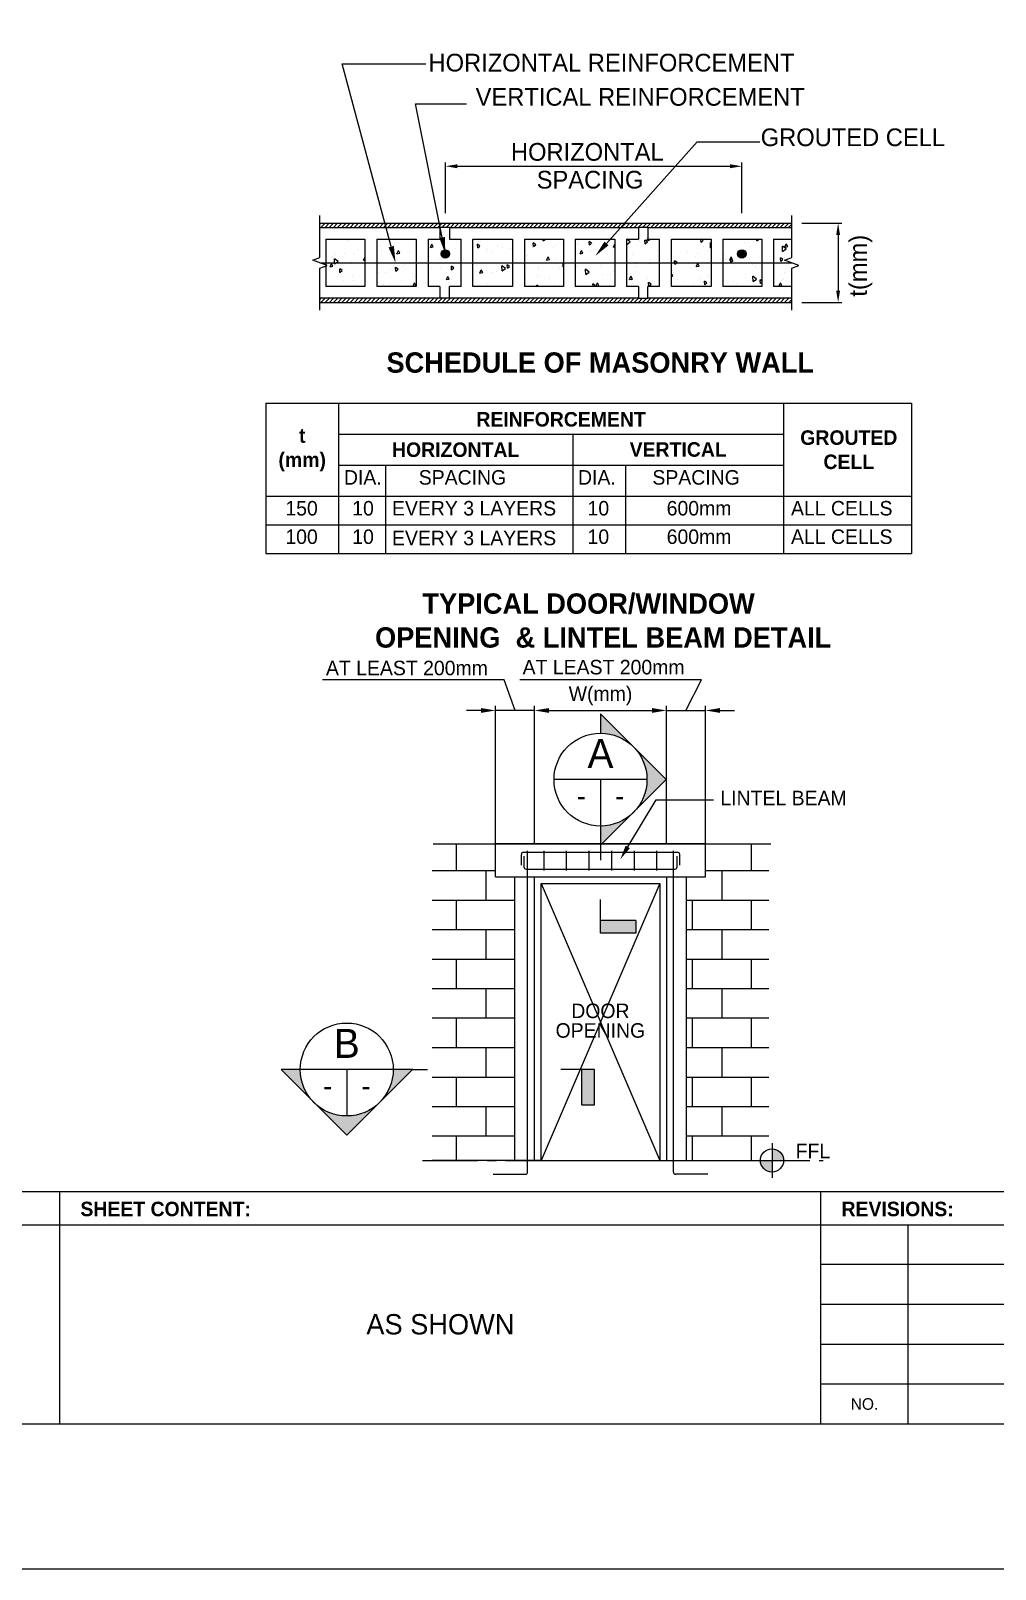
# Paper-space layout 'S1' of a CAD drawing. Header units: millimetres. Extents: x -179 to 583, y -1690 to -1182.
# Drawn here: x 251.4 to 417.4, y -1690.4 to -1425.6 of the extents above; entities that cross this region are included whole.
import ezdxf

# ---------------------------------------------------------------- set-up
doc = ezdxf.new("R2010")
doc.units = ezdxf.units.MM
doc.linetypes.add('CENTER2', pattern=[28.575, 19.05, -3.175, 3.175, -3.175])
for name, color, linetype in [('G-ANNO-CALLOUTS', 4, 'Continuous'), ('G-ANNO-DIM', 106, 'Continuous'), ('G-ANNO-SYMBOLS', 4, 'Continuous'), ('G-GRID LINES', 8, 'Continuous'), ('S-REBARS', 162, 'Continuous'), ('TB-BORDER THIN', 82, 'Continuous'), ('TB-BORDER THK', 152, 'Continuous'), ('TB-TEXT', 240, 'Continuous')]:
    doc.layers.add(name, color=color, linetype=linetype)
doc.layers.add('G-PAPER', color=176, linetype='Continuous', plot=False)
doc.styles.add('Century', font='GOTHIC.TTF')
doc.styles.add('Century Bold', font='GOTHICB.TTF')

# ---------------------------------------------------------------- blocks, each defined once
blk = doc.blocks.new('Tblock_20X30_Structl')
at = {"layer": 'G-PAPER', "ltscale": 100}
blk.add_lwpolyline([(0, 508), (762, 508), (762, 0), (0, 0)], close=True, dxfattribs=at)
at = {"layer": 'TB-BORDER THIN'}
for p, q in [((335, 59.29), (435, 59.29)), ((435, 59.29), (566, 59.29)), ((566, 59.29), (697, 59.29)), ((581, 25), (581, 59.29)), ((697, 52.43), (566, 52.43)), ((697, 45.57), (566, 45.57)), ((697, 38.71), (566, 38.71)), ((697, 31.86), (566, 31.86))]:
    blk.add_line(p, q, dxfattribs=at)
at = {"layer": 'TB-BORDER THK'}
for p, q in [((45, 65), (737, 65)), ((435, 25), (435, 65)), ((566, 25), (566, 65)), ((45, 25), (737, 25))]:
    blk.add_line(p, q, dxfattribs=at)
at = {"layer": 'TB-TEXT'}
for s, insert, char_height, width, attachment_point, style in [('SHEET CONTENT:', (438.54, 62), 2.5, 33.4675, 4, 'Century Bold'), ('REVISIONS:', (569.54, 62), 2.5, 33.4675, 4, 'Century Bold'), ('AS SHOWN', (500.5, 42.14), 3.5, 131, 5, 'Century'), ('NO.', (573.5, 28.43), 2, 15, 5, 'Century')]:
    blk.add_mtext(s, dxfattribs=dict(at, insert=insert, char_height=char_height, width=width, attachment_point=attachment_point, style=style))
blk = doc.blocks.new('Section Callout_tail')
h = blk.add_hatch(color=256)
h.dxf.hatch_style = 1
h.paths.add_polyline_path([(469, 0), (576, 0), (576, 305), (469, 305)])
for p, q in [((469, 305), (469, 0)), ((469, 305), (576, 305)), ((576, 305), (576, 0)), ((576, 0), (288, 0))]:
    blk.add_line(p, q)
blk = doc.blocks.new('datum1')
h = blk.add_hatch(color=256)
h.dxf.hatch_style = 1
h.paths.add_polyline_path([(2, 0, 0.414214), (0, 2), (0, 0)])
h.paths.add_polyline_path([(0, -2), (0, 0), (-2, 0, 0.414214)])
for p, q in [((0, 3), (0, -3)), ((-3, 0), (3, 0))]:
    blk.add_line(p, q)
blk.add_circle((0, 0), 2)

psp = doc.layouts.new('S1')

# ---------------------------------------------------------------- hatches: boundary and pattern name
at = {"layer": 'G-ANNO-CALLOUTS'}
h = psp.add_hatch(color=4, dxfattribs=at)
h.dxf.hatch_style = 1
h.paths.add_polyline_path([(355.14, -1548.85, 0.198912), (349.48, -1546.51), (349.48, -1543.19)])
h.paths.add_polyline_path([(360.8, -1554.51), (355.14, -1560.16, 0.198912), (357.48, -1554.51, 0.198912), (355.14, -1548.85)])
h.paths.add_polyline_path([(349.48, -1565.82), (349.48, -1562.51, 0.198912), (355.14, -1560.16)])
h = psp.add_hatch(color=4, dxfattribs=at)
h.dxf.hatch_style = 1
h.paths.add_polyline_path([(311.47, -1610.07, 0.198912), (313.81, -1604.42), (317.13, -1604.42)])
h.paths.add_polyline_path([(305.81, -1615.73), (300.16, -1610.07, 0.198912), (305.81, -1612.42, 0.198912), (311.47, -1610.07)])
h.paths.add_polyline_path([(294.5, -1604.42), (297.81, -1604.42, 0.198912), (300.16, -1610.07)])
at = {"layer": 'G-ANNO-DIM', "ltscale": 0.2}
for points in [[(323.5, -1464.02, 1), (322.06, -1464.02, 1)], [(374.53, -1464.02, 1), (373.09, -1464.02, 1)]]:
    psp.add_hatch(color=5, dxfattribs=at).paths.add_polyline_path(points)

# ---------------------------------------------------------------- linework, layer by layer
at = {"color": 6}
for p, q in [((291.89, -1489.74), (291.89, -1515.59)), ((291.89, -1489.74), (403.03, -1489.74)), ((304.4, -1489.74), (304.4, -1515.59)), ((381, -1489.74), (381, -1515.59)), ((403.03, -1489.74), (403.03, -1515.59)), ((304.4, -1495.07), (381, -1495.07)), ((344.7, -1495.07), (344.7, -1515.59)), ((291.89, -1505.74), (403.03, -1505.74)), ((291.89, -1515.59), (403.03, -1515.59))]:
    psp.add_line(p, q, dxfattribs=at)
at = {"ltscale": 0.2}
for p, q in [((304.4, -1500.41), (381, -1500.41)), ((312.48, -1500.41), (312.48, -1515.59)), ((353.76, -1500.41), (353.76, -1515.59)), ((291.89, -1510.67), (403.03, -1510.67))]:
    psp.add_line(p, q, dxfattribs=at)
at = {"color": 3}
psp.add_line((339.26, -1620.07), (359.7, -1620.07), dxfattribs=at)
at = {"color": 8, "linetype": 'Continuous'}
for points in [[(301.19, -1473.7), (301.19, -1466.46), (302.44, -1466), (299.94, -1465.09), (301.19, -1464.64), (301.19, -1457.39)], [(382.39, -1473.7), (382.39, -1466.46), (383.64, -1466), (381.14, -1465.09), (382.39, -1464.64), (382.39, -1457.39)]]:
    psp.add_lwpolyline(points, dxfattribs=at)
at = {"layer": 'G-ANNO-CALLOUTS', "color": 4}
for p, q in [((349.48, -1543.19), (349.48, -1546.51)), ((349.48, -1543.19), (360.8, -1554.51)), ((357.48, -1554.51), (341.48, -1554.51)), ((349.48, -1554.51), (349.48, -1562.51)), ((349.48, -1565.82), (360.8, -1554.51)), ((349.48, -1562.51), (349.48, -1565.82)), ((349.48, -1565.82), (349.48, -1568.41)), ((297.81, -1604.42), (294.5, -1604.42)), ((294.5, -1604.42), (305.81, -1615.73)), ((313.81, -1604.42), (297.81, -1604.42)), ((305.81, -1604.42), (305.81, -1612.42)), ((317.13, -1604.42), (305.81, -1615.73)), ((317.13, -1604.42), (313.81, -1604.42)), ((317.13, -1604.42), (319.72, -1604.42)), ((317.13, -1604.42), (319.72, -1604.42))]:
    psp.add_line(p, q, dxfattribs=at)
for centre in [(349.48, -1554.51), (305.81, -1604.42)]:
    psp.add_circle(centre, 8, dxfattribs=at)
at = {"layer": 'G-ANNO-DIM', "ltscale": 0.2}
for p, q in [((322.78, -1457), (322.78, -1448.28)), ((373.81, -1457), (373.81, -1448.28)), ((324.82, -1448.93), (371.77, -1448.93)), ((384.12, -1458.72), (391.03, -1458.72)), ((323.47, -1459.45), (321.84, -1459.45)), ((353.96, -1461.48), (356, -1461.48)), ((357.62, -1459.45), (356, -1459.45)), ((390.38, -1460.76), (390.38, -1470.34)), ((323.47, -1471.65), (321.84, -1471.65)), ((356, -1471.65), (323.47, -1471.65)), ((356, -1471.65), (357.62, -1471.65)), ((384.12, -1472.37), (391.03, -1472.37)), ((332.92, -1537.34), (301.62, -1537.34)), ((334.77, -1542.61), (332.92, -1537.34)), ((366.89, -1537.34), (335.58, -1537.34)), ((364.19, -1542.61), (366.89, -1537.34)), ((328.92, -1542.61), (326.42, -1542.61)), ((331.42, -1565.57), (331.42, -1541.81)), ((338.13, -1542.61), (331.42, -1542.61)), ((338.13, -1551.57), (338.13, -1541.81)), ((340.63, -1542.61), (358.34, -1542.61)), ((360.84, -1565.57), (360.84, -1541.81)), ((360.84, -1542.61), (367.54, -1542.61)), ((367.54, -1565.57), (367.54, -1541.81)), ((370.04, -1542.61), (372.54, -1542.61)), ((338.13, -1565.57), (338.13, -1546.69)), ((360.84, -1556.44), (360.84, -1546.69))]:
    psp.add_line(p, q, dxfattribs=at)
at = {"layer": 'G-ANNO-DIM', "linetype": 'Continuous', "ltscale": 0.2}
for p, q in [((301.19, -1458.9), (301.36, -1458.72)), ((301.36, -1459.45), (302.08, -1458.72)), ((302.08, -1459.45), (302.8, -1458.72)), ((302.79, -1459.45), (303.52, -1458.72)), ((303.51, -1459.45), (304.24, -1458.72)), ((304.23, -1459.45), (304.96, -1458.72)), ((304.95, -1459.45), (305.68, -1458.72)), ((305.67, -1459.45), (306.39, -1458.72)), ((306.39, -1459.45), (307.11, -1458.72)), ((307.11, -1459.45), (307.83, -1458.72)), ((307.83, -1459.45), (308.55, -1458.72)), ((308.55, -1459.45), (309.27, -1458.72)), ((309.26, -1459.45), (309.99, -1458.72)), ((309.98, -1459.45), (310.71, -1458.72)), ((310.7, -1459.45), (311.43, -1458.72)), ((311.42, -1459.45), (312.14, -1458.72)), ((312.14, -1459.45), (312.86, -1458.72)), ((312.86, -1459.45), (313.58, -1458.72)), ((313.58, -1459.45), (314.3, -1458.72)), ((314.3, -1459.45), (315.02, -1458.72)), ((315.01, -1459.45), (315.74, -1458.72)), ((315.73, -1459.45), (316.46, -1458.72)), ((316.45, -1459.45), (317.18, -1458.72)), ((317.17, -1459.45), (317.89, -1458.72)), ((317.89, -1459.45), (318.61, -1458.72)), ((318.61, -1459.45), (319.33, -1458.72)), ((319.33, -1459.45), (320.05, -1458.72)), ((320.05, -1459.45), (320.77, -1458.72)), ((320.76, -1459.45), (321.49, -1458.72)), ((321.48, -1459.45), (322.21, -1458.72)), ((322.2, -1459.45), (322.93, -1458.72)), ((322.92, -1459.45), (323.65, -1458.72)), ((323.64, -1459.45), (324.36, -1458.72)), ((324.36, -1459.45), (325.08, -1458.72)), ((325.08, -1459.45), (325.8, -1458.72)), ((325.8, -1459.45), (326.52, -1458.72)), ((326.52, -1459.45), (327.24, -1458.72)), ((327.23, -1459.45), (327.96, -1458.72)), ((327.95, -1459.45), (328.68, -1458.72)), ((328.67, -1459.45), (329.4, -1458.72)), ((329.39, -1459.45), (330.11, -1458.72)), ((330.11, -1459.45), (330.83, -1458.72)), ((330.83, -1459.45), (331.55, -1458.72)), ((331.55, -1459.45), (332.27, -1458.72)), ((332.27, -1459.45), (332.99, -1458.72)), ((332.98, -1459.45), (333.71, -1458.72)), ((333.7, -1459.45), (334.43, -1458.72)), ((334.42, -1459.45), (335.15, -1458.72)), ((335.14, -1459.45), (335.86, -1458.72)), ((335.86, -1459.45), (336.58, -1458.72)), ((336.58, -1459.45), (337.3, -1458.72)), ((337.3, -1459.45), (338.02, -1458.72)), ((338.02, -1459.45), (338.74, -1458.72)), ((338.73, -1459.45), (339.46, -1458.72)), ((339.45, -1459.45), (340.18, -1458.72)), ((340.17, -1459.45), (340.9, -1458.72)), ((340.89, -1459.45), (341.62, -1458.72)), ((341.61, -1459.45), (342.33, -1458.72)), ((342.33, -1459.45), (343.05, -1458.72)), ((343.05, -1459.45), (343.77, -1458.72)), ((343.77, -1459.45), (344.49, -1458.72)), ((344.49, -1459.45), (345.21, -1458.72)), ((345.2, -1459.45), (345.93, -1458.72)), ((345.92, -1459.45), (346.65, -1458.72)), ((346.64, -1459.45), (347.37, -1458.72)), ((347.36, -1459.45), (348.08, -1458.72)), ((348.08, -1459.45), (348.8, -1458.72)), ((348.8, -1459.45), (349.52, -1458.72)), ((349.52, -1459.45), (350.24, -1458.72)), ((350.24, -1459.45), (350.96, -1458.72)), ((350.95, -1459.45), (351.68, -1458.72)), ((351.67, -1459.45), (352.4, -1458.72)), ((352.39, -1459.45), (353.12, -1458.72)), ((353.11, -1459.45), (353.83, -1458.72)), ((353.83, -1459.45), (354.55, -1458.72)), ((354.55, -1459.45), (355.27, -1458.72)), ((355.27, -1459.45), (355.99, -1458.72)), ((355.99, -1459.45), (356.71, -1458.72)), ((356.7, -1459.45), (357.43, -1458.72)), ((357.42, -1459.45), (358.15, -1458.72)), ((358.14, -1459.45), (358.87, -1458.72)), ((358.86, -1459.45), (359.59, -1458.72)), ((359.58, -1459.45), (360.3, -1458.72)), ((360.3, -1459.45), (361.02, -1458.72)), ((361.02, -1459.45), (361.74, -1458.72)), ((361.74, -1459.45), (362.46, -1458.72)), ((362.46, -1459.45), (363.18, -1458.72)), ((363.17, -1459.45), (363.9, -1458.72)), ((363.89, -1459.45), (364.62, -1458.72)), ((364.61, -1459.45), (365.34, -1458.72)), ((365.33, -1459.45), (366.05, -1458.72)), ((366.05, -1459.45), (366.77, -1458.72)), ((366.77, -1459.45), (367.49, -1458.72)), ((367.49, -1459.45), (368.21, -1458.72)), ((368.21, -1459.45), (368.93, -1458.72)), ((368.92, -1459.45), (369.65, -1458.72)), ((369.64, -1459.45), (370.37, -1458.72)), ((370.36, -1459.45), (371.09, -1458.72)), ((371.08, -1459.45), (371.8, -1458.72)), ((371.8, -1459.45), (372.52, -1458.72)), ((372.52, -1459.45), (373.24, -1458.72)), ((373.24, -1459.45), (373.96, -1458.72)), ((373.96, -1459.45), (374.68, -1458.72)), ((374.67, -1459.45), (375.4, -1458.72)), ((375.39, -1459.45), (376.12, -1458.72)), ((376.11, -1459.45), (376.84, -1458.72)), ((376.83, -1459.45), (377.56, -1458.72)), ((377.55, -1459.45), (378.27, -1458.72)), ((378.27, -1459.45), (378.99, -1458.72)), ((378.99, -1459.45), (379.71, -1458.72)), ((379.71, -1459.45), (380.43, -1458.72)), ((380.43, -1459.45), (381.15, -1458.72)), ((381.14, -1459.45), (381.87, -1458.72)), ((381.86, -1459.45), (382.39, -1458.92)), ((305.85, -1461.65), (305.85, -1461.65)), ((306.59, -1461.51), (306.59, -1461.51)), ((322.61, -1459.52), (322.61, -1459.52)), ((322.66, -1461.13), (322.66, -1461.13)), ((328.88, -1461.82), (328.88, -1461.82)), ((339.62, -1461.78), (339.61, -1461.48)), ((339.62, -1461.78), (340.02, -1461.48)), ((345.74, -1461.7), (345.74, -1461.7)), ((354.02, -1462.38), (354, -1461.48)), ((354.61, -1461.95), (354.02, -1461.48)), ((356.17, -1461.67), (356.17, -1461.67)), ((356.38, -1460.87), (356.38, -1460.87)), ((357.17, -1462.27), (357.12, -1461.66)), ((357.55, -1461.95), (357.12, -1461.66)), ((357.34, -1461.25), (357.34, -1461.25)), ((357.46, -1461.75), (357.62, -1461.38)), ((357.46, -1461.75), (357.93, -1461.66)), ((357.93, -1461.66), (357.85, -1461.48)), ((358.3, -1461.77), (358.3, -1461.77)), ((362.6, -1461.57), (362.6, -1461.57)), ((366.78, -1462.03), (366.73, -1461.48)), ((366.78, -1462.03), (367.16, -1461.72)), ((367.16, -1461.72), (366.81, -1461.48)), ((376.39, -1461.79), (376.36, -1461.48)), ((376.39, -1461.79), (376.76, -1461.48)), ((303.39, -1464.45), (303.39, -1464.45)), ((303.95, -1464.11), (303.95, -1464.11)), ((305.37, -1464.01), (305.37, -1464.01)), ((307.01, -1464.01), (307.01, -1464.01)), ((307.64, -1463.24), (307.64, -1463.24)), ((311.57, -1462.64), (311.57, -1462.64)), ((311.76, -1463.47), (311.76, -1463.47)), ((312.02, -1461.95), (312.02, -1461.95)), ((313.86, -1463.71), (313.86, -1463.71)), ((313.86, -1463.93), (313.86, -1463.93)), ((314.45, -1464), (314.7, -1463.45)), ((314.45, -1464), (314.93, -1463.91)), ((314.93, -1463.91), (314.7, -1463.45)), ((316.58, -1463.76), (316.58, -1463.76)), ((319.83, -1463.45), (319.83, -1463.45)), ((320.11, -1464.48), (320.11, -1464.48)), ((320.2, -1462.89), (320.45, -1462.33)), ((320.2, -1462.89), (320.68, -1462.79)), ((320.68, -1462.79), (320.45, -1462.33)), ((322.21, -1464.14), (322.21, -1464.14)), ((322.48, -1463.33), (322.48, -1463.33)), ((324.5, -1463.11), (324.5, -1463.11)), ((324.76, -1461.94), (324.76, -1461.94)), ((328.35, -1462.98), (328.29, -1462.37)), ((328.72, -1462.66), (328.29, -1462.37)), ((328.35, -1462.98), (328.72, -1462.66)), ((329.78, -1463.06), (329.78, -1463.06)), ((330.02, -1463.5), (330.02, -1463.5)), ((330.72, -1463.81), (330.72, -1463.81)), ((331.77, -1462.62), (331.77, -1462.62)), ((332.66, -1462.89), (332.66, -1462.89)), ((333.93, -1463.17), (333.93, -1463.17)), ((336.97, -1464.36), (336.97, -1464.36)), ((337.82, -1462.86), (337.82, -1462.86)), ((337.96, -1462.74), (337.9, -1462.13)), ((338.33, -1462.43), (337.9, -1462.13)), ((337.96, -1462.74), (338.33, -1462.43)), ((339.5, -1462.59), (339.5, -1462.59)), ((341.36, -1462.98), (341.36, -1462.98)), ((341.73, -1462.53), (341.73, -1462.53)), ((342.98, -1462.37), (342.98, -1462.37)), ((345.48, -1462.33), (345.48, -1462.33)), ((345.63, -1462.22), (345.63, -1462.22)), ((345.96, -1463.99), (346.21, -1463.43)), ((345.96, -1463.99), (346.44, -1463.89)), ((346.44, -1463.89), (346.21, -1463.43)), ((347.56, -1462.5), (347.51, -1461.9)), ((347.94, -1462.19), (347.51, -1461.9)), ((347.56, -1462.5), (347.94, -1462.19)), ((347.59, -1463.68), (347.59, -1463.68)), ((347.95, -1463.5), (347.95, -1463.5)), ((348.12, -1462.21), (348.12, -1462.21)), ((349.54, -1461.89), (349.54, -1461.89)), ((351.54, -1464.04), (351.54, -1464.04)), ((351.71, -1462.87), (351.93, -1462.37)), ((351.71, -1462.87), (351.93, -1462.83)), ((354.02, -1462.38), (354.61, -1461.95)), ((354.96, -1464.17), (354.96, -1464.17)), ((357.17, -1462.27), (357.55, -1461.95)), ((358.22, -1462.86), (358.22, -1462.86)), ((359.35, -1463.4), (359.35, -1463.4)), ((364.45, -1463.55), (364.45, -1463.55)), ((365.9, -1464.39), (365.9, -1464.39)), ((366.17, -1463.92), (366.17, -1463.92)), ((367.15, -1462.76), (367.15, -1462.76)), ((368.15, -1463.48), (368.15, -1463.48)), ((368.42, -1462.99), (368.41, -1462.07)), ((368.5, -1462.15), (368.41, -1462.07)), ((368.42, -1462.99), (368.5, -1462.93)), ((370.69, -1464.1), (370.69, -1464.1)), ((374.35, -1462.11), (374.35, -1462.11)), ((374.96, -1462.11), (374.96, -1462.11)), ((375.08, -1462.73), (375.08, -1462.73)), ((379.36, -1463.22), (379.36, -1463.22)), ((380.83, -1463.59), (380.81, -1462.68)), ((381.42, -1463.16), (380.81, -1462.68)), ((380.83, -1463.59), (381.42, -1463.16)), ((381.22, -1462.85), (381.46, -1462.29)), ((381.22, -1462.85), (381.7, -1462.76)), ((381.31, -1463.43), (381.31, -1463.43)), ((381.35, -1462.78), (381.35, -1462.78)), ((381.7, -1462.76), (381.46, -1462.29)), ((381.51, -1463.1), (381.51, -1463.1)), ((302.7, -1465.74), (302.7, -1465.74)), ((302.96, -1466.24), (303.2, -1465.68)), ((302.96, -1466.24), (303.43, -1466.14)), ((303.43, -1466.14), (303.2, -1465.68)), ((303.25, -1464.61), (303.25, -1464.61)), ((303.72, -1465.75), (303.7, -1464.84)), ((304.31, -1465.32), (303.7, -1464.84)), ((303.72, -1465.75), (304.31, -1465.32)), ((304.64, -1467.21), (304.59, -1466.6)), ((305.02, -1466.9), (304.59, -1466.6)), ((304.64, -1467.21), (305.02, -1466.9)), ((305.09, -1466.6), (305.09, -1466.6)), ((306.6, -1465.43), (306.6, -1465.43)), ((308.37, -1465.58), (308.37, -1465.58)), ((308.7, -1465.12), (308.93, -1464.61)), ((308.7, -1465.12), (308.93, -1465.08)), ((313.39, -1466.7), (313.39, -1466.7)), ((314.25, -1466.98), (314.2, -1466.37)), ((314.63, -1466.66), (314.2, -1466.37)), ((314.25, -1466.98), (314.63, -1466.66)), ((314.41, -1464.78), (314.41, -1464.78)), ((315.37, -1466.26), (315.37, -1466.26)), ((315.71, -1465.92), (315.71, -1465.92)), ((320.32, -1466.61), (320.32, -1466.61)), ((321.56, -1464.88), (321.56, -1464.88)), ((321.95, -1466.47), (321.95, -1466.47)), ((323.86, -1466.74), (323.81, -1466.13)), ((324.24, -1466.43), (323.81, -1466.13)), ((323.86, -1466.74), (324.24, -1466.43)), ((323.91, -1467.08), (323.91, -1467.08)), ((328.13, -1465.97), (328.13, -1465.97)), ((328.19, -1467.08), (328.19, -1467.08)), ((328.57, -1465.56), (328.57, -1465.56)), ((328.72, -1467.34), (328.96, -1466.78)), ((329.2, -1467.24), (328.96, -1466.78)), ((329.88, -1466.82), (329.88, -1466.82)), ((331.56, -1467.13), (331.56, -1467.13)), ((332.53, -1466.96), (332.51, -1466.05)), ((333.12, -1466.53), (332.51, -1466.05)), ((332.52, -1466.7), (332.52, -1466.7)), ((332.53, -1466.96), (333.12, -1466.53)), ((332.57, -1465.79), (332.57, -1465.79)), ((333.47, -1466.5), (333.42, -1465.9)), ((333.84, -1466.19), (333.42, -1465.9)), ((333.47, -1466.5), (333.84, -1466.19)), ((336.73, -1466.52), (336.73, -1466.52)), ((338.58, -1466.64), (338.58, -1466.64)), ((338.81, -1466.34), (338.81, -1466.34)), ((339.78, -1465.31), (339.78, -1465.31)), ((340.21, -1465.1), (340.46, -1464.55)), ((340.21, -1465.1), (340.69, -1465.01)), ((340.69, -1465.01), (340.46, -1464.55)), ((341.76, -1464.87), (341.76, -1464.87)), ((342.49, -1466.31), (342.49, -1466.31)), ((342.7, -1466.26), (342.7, -1466.26)), ((343.08, -1466.27), (343.03, -1465.66)), ((343.09, -1465.7), (343.03, -1465.66)), ((343.08, -1466.27), (343.09, -1466.26)), ((345.34, -1466.14), (345.34, -1466.14)), ((346.38, -1466), (346.38, -1466)), ((346.93, -1467.57), (346.91, -1466.65)), ((347.52, -1467.14), (346.91, -1466.65)), ((346.93, -1467.57), (347.52, -1467.14)), ((349.43, -1465.66), (349.43, -1465.66)), ((349.55, -1465.96), (349.55, -1465.96)), ((350.29, -1465.67), (350.29, -1465.67)), ((351.76, -1467.11), (351.76, -1467.11)), ((354.19, -1465.36), (354.19, -1465.36)), ((355.52, -1465.7), (355.52, -1465.7)), ((355.67, -1466.22), (355.67, -1466.22)), ((357.95, -1465.74), (357.95, -1465.74)), ((358.1, -1465.03), (358.1, -1465.03)), ((358.16, -1465.58), (358.16, -1465.58)), ((361.91, -1466.83), (361.91, -1466.83)), ((361.99, -1464.71), (361.99, -1464.71)), ((362.3, -1465.79), (362.24, -1465.19)), ((362.67, -1465.48), (362.24, -1465.19)), ((362.3, -1465.79), (362.67, -1465.48)), ((362.37, -1465.4), (362.37, -1465.4)), ((362.97, -1466.86), (362.97, -1466.86)), ((364.95, -1466.42), (364.95, -1466.42)), ((365.97, -1466.2), (366.22, -1465.65)), ((365.97, -1466.2), (366.45, -1466.11)), ((366.45, -1466.11), (366.22, -1465.65)), ((366.29, -1465.54), (366.29, -1465.54)), ((367.91, -1466.54), (367.91, -1466.54)), ((368.34, -1465.14), (368.34, -1465.14)), ((370.98, -1465.02), (370.98, -1465.02)), ((371.15, -1465.05), (371.15, -1465.05)), ((371.72, -1465.09), (371.97, -1464.53)), ((371.72, -1465.09), (372.2, -1464.99)), ((371.91, -1465.56), (371.85, -1464.95)), ((372.28, -1465.25), (371.85, -1464.95)), ((371.91, -1465.56), (372.28, -1465.24)), ((372.2, -1464.99), (371.97, -1464.53)), ((372.54, -1466.09), (372.54, -1466.09)), ((375.19, -1464.84), (375.19, -1464.84)), ((375.71, -1465.89), (375.71, -1465.89)), ((376.16, -1466.16), (376.16, -1466.16)), ((376.93, -1464.72), (376.93, -1464.72)), ((380.51, -1465.32), (380.46, -1464.71)), ((380.89, -1465.01), (380.46, -1464.71)), ((380.51, -1465.32), (380.89, -1465.01)), ((381.16, -1464.58), (381.16, -1464.58)), ((382.27, -1466.88), (382.27, -1466.88)), ((303.46, -1469.52), (303.46, -1469.52)), ((304.24, -1467.94), (304.24, -1467.94)), ((304.71, -1467.89), (304.71, -1467.89)), ((305.17, -1468.52), (305.17, -1468.52)), ((306.88, -1467.82), (306.88, -1467.82)), ((306.94, -1468.58), (306.94, -1468.58)), ((307.36, -1469.21), (307.36, -1469.21)), ((311.09, -1467.64), (311.09, -1467.64)), ((311.26, -1468.88), (311.26, -1468.88)), ((311.33, -1467.21), (311.33, -1467.21)), ((312.17, -1469.2), (312.17, -1469.2)), ((312.51, -1467.25), (312.51, -1467.25)), ((313.17, -1469.19), (313.17, -1469.19)), ((315.16, -1468.57), (315.16, -1468.57)), ((317.06, -1467.38), (317.06, -1467.38)), ((317.22, -1469.57), (317.47, -1469.01)), ((317.22, -1469.57), (317.7, -1469.48)), ((317.7, -1469.48), (317.47, -1469.01)), ((317.55, -1467.9), (317.55, -1467.9)), ((322.97, -1468.45), (323.22, -1467.9)), ((322.97, -1467.92), (322.97, -1467.92)), ((322.97, -1468.45), (323.45, -1468.36)), ((323.45, -1468.36), (323.22, -1467.9)), ((323.38, -1468.94), (323.38, -1468.94)), ((323.8, -1468.45), (323.8, -1468.45)), ((325.37, -1468.5), (325.37, -1468.5)), ((328.72, -1467.34), (329.2, -1467.24)), ((330.03, -1469.06), (330.03, -1469.06)), ((330.77, -1467.28), (330.77, -1467.28)), ((336.58, -1468.25), (336.58, -1468.25)), ((336.69, -1469.1), (336.69, -1469.1)), ((338.56, -1469.61), (338.54, -1469.42)), ((338.82, -1469.61), (338.54, -1469.42)), ((338.56, -1467.81), (338.56, -1467.81)), ((340.66, -1468.33), (340.66, -1468.33)), ((341.56, -1469.38), (341.56, -1469.38)), ((346.89, -1468.94), (346.89, -1468.94)), ((348.19, -1469.61), (348.15, -1469.19)), ((348.58, -1469.48), (348.15, -1469.19)), ((348.42, -1469.61), (348.58, -1469.48)), ((348.73, -1469.55), (348.98, -1469)), ((348.73, -1469.55), (349.21, -1469.46)), ((349.21, -1469.46), (348.98, -1469)), ((349.77, -1467.55), (349.77, -1467.55)), ((351.05, -1469.45), (351.05, -1469.45)), ((351.27, -1467.65), (351.27, -1467.65)), ((354.48, -1468.44), (354.73, -1467.88)), ((354.48, -1468.44), (354.96, -1468.34)), ((354.96, -1468.34), (354.73, -1467.88)), ((354.75, -1468.68), (354.75, -1468.68)), ((354.94, -1469.14), (354.94, -1469.14)), ((355.38, -1469.51), (355.38, -1469.51)), ((357.52, -1468.2), (357.52, -1468.2)), ((357.81, -1469.56), (357.76, -1468.95)), ((358.19, -1469.24), (357.76, -1468.95)), ((357.81, -1469.56), (358.19, -1469.24)), ((358.85, -1468.81), (358.85, -1468.81)), ((359.59, -1469.33), (359.59, -1469.33)), ((361.93, -1467.74), (361.69, -1467.55)), ((361.69, -1467.92), (361.93, -1467.74)), ((361.75, -1469.36), (361.75, -1469.36)), ((362.75, -1468.49), (362.75, -1468.49)), ((363.76, -1468.81), (363.76, -1468.81)), ((365.56, -1469.07), (365.56, -1469.07)), ((366.66, -1468.17), (366.66, -1468.17)), ((367.42, -1469.32), (367.37, -1468.71)), ((367.79, -1469.01), (367.37, -1468.71)), ((367.42, -1469.32), (367.79, -1469.01)), ((367.95, -1467.99), (367.95, -1467.99)), ((368.14, -1467.52), (368.14, -1467.52)), ((368.2, -1468.95), (368.2, -1468.95)), ((370.55, -1467.85), (370.55, -1467.85)), ((372.41, -1468.77), (372.41, -1468.77)), ((372.97, -1469.1), (372.97, -1469.1)), ((374.38, -1468.07), (374.38, -1468.07)), ((374.46, -1467.52), (374.46, -1467.52)), ((374.95, -1468.66), (374.95, -1468.66)), ((375.74, -1468.78), (375.72, -1467.86)), ((376.33, -1468.35), (375.72, -1467.86)), ((375.74, -1468.78), (376.33, -1468.35)), ((377.03, -1469.09), (376.98, -1468.48)), ((377.24, -1468.66), (376.98, -1468.48)), ((377.03, -1469.09), (377.24, -1468.91)), ((380.24, -1469.54), (380.49, -1468.98)), ((380.24, -1469.54), (380.72, -1469.44)), ((380.72, -1469.44), (380.49, -1468.98)), ((380.62, -1468.68), (380.62, -1468.68)), ((381.02, -1468.39), (381.02, -1468.39)), ((381.14, -1467.29), (381.14, -1467.29)), ((301.19, -1471.84), (301.38, -1471.65)), ((301.37, -1472.37), (302.1, -1471.65)), ((302.09, -1472.37), (302.82, -1471.65)), ((302.81, -1472.37), (303.53, -1471.65)), ((303.53, -1472.37), (304.25, -1471.65)), ((304.25, -1472.37), (304.97, -1471.65)), ((304.97, -1472.37), (305.69, -1471.65)), ((305.69, -1472.37), (306.41, -1471.65)), ((306.4, -1472.37), (307.13, -1471.65)), ((307.12, -1472.37), (307.85, -1471.65)), ((307.84, -1472.37), (308.57, -1471.65)), ((308.56, -1472.37), (309.29, -1471.65)), ((309.28, -1472.37), (310, -1471.65)), ((310, -1472.37), (310.72, -1471.65)), ((310.72, -1472.37), (311.44, -1471.65)), ((311.44, -1472.37), (312.16, -1471.65)), ((312.15, -1472.37), (312.88, -1471.65)), ((312.87, -1472.37), (313.6, -1471.65)), ((313.59, -1472.37), (314.32, -1471.65)), ((314.31, -1472.37), (315.04, -1471.65)), ((315.03, -1472.37), (315.75, -1471.65)), ((315.75, -1472.37), (316.47, -1471.65)), ((316.47, -1472.37), (317.19, -1471.65)), ((317.19, -1472.37), (317.91, -1471.65)), ((317.91, -1472.37), (318.63, -1471.65)), ((318.62, -1472.37), (319.35, -1471.65)), ((319.34, -1472.37), (320.07, -1471.65)), ((320.06, -1472.37), (320.79, -1471.65)), ((320.78, -1472.37), (321.5, -1471.65)), ((321.5, -1472.37), (322.22, -1471.65)), ((322.17, -1471.44), (322.17, -1471.44)), ((322.22, -1472.37), (322.94, -1471.65)), ((322.94, -1472.37), (323.66, -1471.65)), ((323.66, -1472.37), (324.38, -1471.65)), ((324.37, -1472.37), (325.1, -1471.65)), ((325.09, -1472.37), (325.82, -1471.65)), ((325.81, -1472.37), (326.54, -1471.65)), ((326.53, -1472.37), (327.26, -1471.65)), ((327.25, -1472.37), (327.97, -1471.65)), ((327.97, -1472.37), (328.69, -1471.65)), ((328.69, -1472.37), (329.41, -1471.65)), ((329.41, -1472.37), (330.13, -1471.65)), ((330.12, -1472.37), (330.85, -1471.65)), ((330.84, -1472.37), (331.57, -1471.65)), ((331.56, -1472.37), (332.29, -1471.65)), ((332.28, -1472.37), (333.01, -1471.65)), ((333, -1472.37), (333.72, -1471.65)), ((333.72, -1472.37), (334.44, -1471.65)), ((334.44, -1472.37), (335.16, -1471.65)), ((335.16, -1472.37), (335.88, -1471.65)), ((335.88, -1472.37), (336.6, -1471.65)), ((336.59, -1472.37), (337.32, -1471.65)), ((337.31, -1472.37), (338.04, -1471.65)), ((338.03, -1472.37), (338.76, -1471.65)), ((338.75, -1472.37), (339.47, -1471.65)), ((339.47, -1472.37), (340.19, -1471.65)), ((340.19, -1472.37), (340.91, -1471.65)), ((340.91, -1472.37), (341.63, -1471.65)), ((341.63, -1472.37), (342.35, -1471.65)), ((342.34, -1472.37), (343.07, -1471.65)), ((343.06, -1472.37), (343.79, -1471.65)), ((343.78, -1472.37), (344.51, -1471.65)), ((344.5, -1472.37), (345.23, -1471.65)), ((345.22, -1472.37), (345.94, -1471.65)), ((345.94, -1472.37), (346.66, -1471.65)), ((346.66, -1472.37), (347.38, -1471.65)), ((347.38, -1472.37), (348.1, -1471.65)), ((348.09, -1472.37), (348.82, -1471.65)), ((348.81, -1472.37), (349.54, -1471.65)), ((349.53, -1472.37), (350.26, -1471.65)), ((350.25, -1472.37), (350.98, -1471.65)), ((350.97, -1472.37), (351.69, -1471.65)), ((351.69, -1472.37), (352.41, -1471.65)), ((352.41, -1472.37), (353.13, -1471.65)), ((353.13, -1472.37), (353.85, -1471.65)), ((353.85, -1472.37), (354.57, -1471.65)), ((354.56, -1472.37), (355.29, -1471.65)), ((355.28, -1472.37), (356.01, -1471.65)), ((356, -1472.37), (356.73, -1471.65)), ((356.72, -1472.37), (357.44, -1471.65)), ((357.44, -1472.37), (358.16, -1471.65)), ((358.16, -1472.37), (358.88, -1471.65)), ((358.88, -1472.37), (359.6, -1471.65)), ((359.6, -1472.37), (360.32, -1471.65)), ((360.31, -1472.37), (361.04, -1471.65)), ((361.03, -1472.37), (361.76, -1471.65)), ((361.75, -1472.37), (362.48, -1471.65)), ((362.47, -1472.37), (363.2, -1471.65)), ((363.19, -1472.37), (363.91, -1471.65)), ((363.91, -1472.37), (364.63, -1471.65)), ((364.63, -1472.37), (365.35, -1471.65)), ((365.35, -1472.37), (366.07, -1471.65)), ((366.06, -1472.37), (366.79, -1471.65)), ((366.78, -1472.37), (367.51, -1471.65)), ((367.5, -1472.37), (368.23, -1471.65)), ((368.22, -1472.37), (368.95, -1471.65)), ((368.94, -1472.37), (369.66, -1471.65)), ((369.66, -1472.37), (370.38, -1471.65)), ((370.38, -1472.37), (371.1, -1471.65)), ((371.1, -1472.37), (371.82, -1471.65)), ((371.82, -1472.37), (372.54, -1471.65)), ((372.53, -1472.37), (373.26, -1471.65)), ((373.25, -1472.37), (373.98, -1471.65)), ((373.97, -1472.37), (374.7, -1471.65)), ((374.69, -1472.37), (375.41, -1471.65)), ((375.41, -1472.37), (376.13, -1471.65)), ((376.13, -1472.37), (376.85, -1471.65)), ((376.85, -1472.37), (377.57, -1471.65)), ((377.57, -1472.37), (378.29, -1471.65)), ((378.28, -1472.37), (379.01, -1471.65)), ((379, -1472.37), (379.73, -1471.65)), ((379.72, -1472.37), (380.45, -1471.65)), ((380.44, -1472.37), (381.17, -1471.65)), ((381.16, -1472.37), (381.88, -1471.65)), ((381.88, -1472.37), (382.39, -1471.86))]:
    psp.add_line(p, q, dxfattribs=at)
at = {"layer": 'G-ANNO-DIM', "color": 7, "ltscale": 0.2}
for p, q in [((301.19, -1458.72), (382.39, -1458.72)), ((301.19, -1459.45), (321.84, -1459.45)), ((302.22, -1461.48), (308.93, -1461.48)), ((302.22, -1461.48), (302.22, -1469.61)), ((308.93, -1461.48), (308.93, -1469.61)), ((310.96, -1461.48), (317.77, -1461.48)), ((310.96, -1461.48), (310.96, -1469.61)), ((317.77, -1461.48), (317.77, -1469.61)), ((319.81, -1461.48), (321.84, -1461.48)), ((319.81, -1461.48), (319.81, -1469.61)), ((321.84, -1459.45), (321.84, -1461.48)), ((323.47, -1459.45), (323.47, -1461.48)), ((323.47, -1459.45), (356, -1459.45)), ((323.47, -1461.48), (325.5, -1461.48)), ((325.5, -1469.61), (325.5, -1461.48)), ((327.53, -1461.48), (334.34, -1461.48)), ((327.53, -1469.61), (327.53, -1461.48)), ((334.34, -1461.48), (334.34, -1469.61)), ((336.38, -1461.48), (343.09, -1461.48)), ((336.38, -1461.48), (336.38, -1469.61)), ((343.09, -1461.48), (343.09, -1469.61)), ((345.12, -1461.48), (351.93, -1461.48)), ((345.12, -1461.48), (345.12, -1469.61)), ((351.93, -1461.48), (351.93, -1469.61)), ((353.96, -1461.48), (353.96, -1469.61)), ((356, -1459.45), (356, -1461.48)), ((357.62, -1459.45), (357.62, -1461.48)), ((357.62, -1459.45), (382.39, -1459.45)), ((357.62, -1461.48), (359.65, -1461.48)), ((359.65, -1469.61), (359.65, -1461.48)), ((361.69, -1461.48), (368.5, -1461.48)), ((361.69, -1469.61), (361.69, -1461.48)), ((368.5, -1461.48), (368.5, -1469.61)), ((370.53, -1461.48), (377.24, -1461.48)), ((370.53, -1461.48), (370.53, -1469.61)), ((377.24, -1461.48), (377.24, -1469.61)), ((379.27, -1461.48), (382.39, -1461.48)), ((379.27, -1461.48), (379.27, -1469.61)), ((308.93, -1469.61), (302.22, -1469.61)), ((317.77, -1469.61), (310.96, -1469.61)), ((321.84, -1469.61), (319.81, -1469.61)), ((321.84, -1469.61), (321.84, -1471.65)), ((325.5, -1469.61), (323.47, -1469.61)), ((323.47, -1471.65), (323.47, -1469.61)), ((334.34, -1469.61), (327.53, -1469.61)), ((343.09, -1469.61), (336.38, -1469.61)), ((351.93, -1469.61), (345.12, -1469.61)), ((356, -1469.61), (353.96, -1469.61)), ((356, -1469.61), (356, -1471.65)), ((359.65, -1469.61), (357.62, -1469.61)), ((357.62, -1471.65), (357.62, -1469.61)), ((368.5, -1469.61), (361.69, -1469.61)), ((377.24, -1469.61), (370.53, -1469.61)), ((382.39, -1469.61), (379.27, -1469.61)), ((321.84, -1471.65), (301.19, -1471.65)), ((301.19, -1472.37), (382.39, -1472.37)), ((382.39, -1471.65), (357.62, -1471.65))]:
    psp.add_line(p, q, dxfattribs=at)
at = {"layer": 'G-ANNO-DIM', "color": 5, "linetype": 'Continuous', "ltscale": 0.2}
psp.add_line((373.71, -1463.74), (373.71, -1463.74), dxfattribs=at)
at = {"layer": 'G-ANNO-DIM', "color": 5, "ltscale": 0.2}
psp.add_line((301.19, -1465.55), (382.39, -1465.55), dxfattribs=at)
at = {"layer": 'G-ANNO-DIM'}
for p, q in [((320.7, -1565.57), (378.79, -1565.57)), ((324.71, -1570.17), (324.71, -1565.57)), ((334.72, -1565.57), (364.25, -1565.57)), ((375.48, -1570.17), (375.48, -1565.57)), ((320.48, -1570.17), (331.42, -1570.17)), ((329.79, -1575.25), (329.79, -1570.17)), ((367.54, -1570.17), (378.48, -1570.17)), ((370.4, -1575.25), (370.4, -1570.17)), ((359.7, -1572.38), (339.26, -1620.07)), ((339.26, -1572.38), (359.7, -1620.07)), ((320.48, -1575.25), (334.72, -1575.25)), ((324.71, -1580.32), (324.71, -1575.25)), ((364.25, -1575.25), (378.48, -1575.25)), ((365.32, -1580.32), (365.32, -1575.25)), ((375.48, -1580.32), (375.48, -1575.25)), ((320.48, -1580.32), (334.72, -1580.32)), ((329.79, -1585.4), (329.79, -1580.32)), ((364.25, -1580.32), (378.48, -1580.32)), ((370.4, -1585.4), (370.4, -1580.32)), ((320.48, -1585.4), (334.72, -1585.4)), ((324.71, -1590.48), (324.71, -1585.4)), ((364.25, -1585.4), (378.48, -1585.4)), ((365.32, -1590.48), (365.32, -1585.4)), ((375.48, -1590.48), (375.48, -1585.4)), ((320.48, -1590.48), (334.72, -1590.48)), ((329.79, -1595.55), (329.79, -1590.48)), ((364.25, -1590.48), (378.48, -1590.48)), ((370.4, -1595.55), (370.4, -1590.48)), ((320.48, -1595.55), (334.72, -1595.55)), ((324.71, -1600.63), (324.71, -1595.55)), ((364.25, -1595.55), (378.48, -1595.55)), ((365.32, -1600.63), (365.32, -1595.55)), ((375.48, -1600.63), (375.48, -1595.55)), ((320.48, -1600.63), (334.72, -1600.63)), ((329.79, -1605.71), (329.79, -1600.63)), ((364.25, -1600.63), (378.48, -1600.63)), ((370.4, -1605.71), (370.4, -1600.63)), ((320.48, -1605.71), (334.72, -1605.71)), ((324.71, -1610.78), (324.71, -1605.71)), ((364.25, -1605.71), (378.48, -1605.71)), ((365.32, -1610.78), (365.32, -1605.71)), ((375.48, -1610.78), (375.48, -1605.71)), ((320.48, -1610.78), (334.72, -1610.78)), ((329.79, -1615.53), (329.79, -1610.78)), ((364.25, -1610.78), (378.48, -1610.78)), ((370.4, -1615.53), (370.4, -1610.78)), ((320.48, -1615.86), (334.72, -1615.86)), ((324.71, -1620.07), (324.71, -1615.86)), ((329.79, -1615.86), (329.79, -1615.53)), ((364.25, -1615.86), (378.48, -1615.86)), ((365.32, -1620.07), (365.32, -1615.86)), ((370.4, -1615.86), (370.4, -1615.53)), ((375.48, -1620.07), (375.48, -1615.86)), ((339.26, -1620.07), (320.48, -1620.07)), ((359.7, -1620.07), (378.48, -1620.07))]:
    psp.add_line(p, q, dxfattribs=at)
at = {"layer": 'G-ANNO-DIM', "color": 3}
for p, q in [((331.42, -1571.24), (331.42, -1565.57)), ((367.54, -1565.57), (331.42, -1565.57)), ((367.54, -1571.24), (367.54, -1565.57)), ((331.42, -1571.24), (367.54, -1571.24)), ((334.72, -1620.07), (334.72, -1571.24)), ((338.13, -1620.07), (338.13, -1571.24)), ((339.26, -1620.07), (339.26, -1572.38)), ((339.26, -1572.38), (359.7, -1572.38)), ((359.7, -1572.38), (359.7, -1620.07)), ((360.84, -1571.24), (360.84, -1620.07)), ((364.25, -1571.24), (364.25, -1620.07))]:
    psp.add_line(p, q, dxfattribs=at)
at = {"layer": 'G-ANNO-DIM', "ltscale": 0.2}
for points in [[(313.46, -1462.77), (305.01, -1431.32), (319.42, -1431.32)], [(322.22, -1461.2), (317.65, -1438.17), (326.44, -1438.17)], [(350.52, -1462.22), (366.14, -1444.73), (376.91, -1444.73)], [(354.17, -1566.11), (359.06, -1558.02), (368.95, -1558.02)]]:
    psp.add_lwpolyline(points, dxfattribs=at)
at = {"layer": 'G-ANNO-DIM', "color": 5, "ltscale": 0.2}
for centre in [(322.78, -1464.02), (373.81, -1464.02)]:
    psp.add_circle(centre, 0.721, dxfattribs=at)
at = {"layer": 'G-ANNO-DIM', "ltscale": 0.2}
for points in [[(324.82, -1448.59), (324.82, -1449.27), (322.78, -1448.93)], [(371.77, -1448.59), (371.77, -1449.27), (373.81, -1448.93)], [(390.04, -1460.76), (390.71, -1460.76), (390.38, -1458.72)], [(322.69, -1461.11), (322.78, -1464.02), (321.75, -1461.29)], [(313.92, -1462.65), (314.2, -1465.55), (312.99, -1462.89)], [(350.87, -1462.53), (348.6, -1464.36), (350.16, -1461.9)], [(390.04, -1470.34), (390.71, -1470.34), (390.38, -1472.37)], [(328.92, -1542.2), (328.92, -1543.03), (331.42, -1542.61)], [(340.63, -1542.2), (340.63, -1543.03), (338.13, -1542.61)], [(340.63, -1542.2), (340.63, -1543.03), (338.13, -1542.61)], [(358.34, -1542.2), (358.34, -1543.03), (360.84, -1542.61)], [(358.34, -1542.2), (358.34, -1543.03), (360.84, -1542.61)], [(370.04, -1542.2), (370.04, -1543.03), (367.54, -1542.61)], [(354.53, -1566.32), (352.88, -1568.25), (353.81, -1565.89)]]:
    psp.add_solid(points, dxfattribs=at)
at = {"layer": 'G-GRID LINES', "color": 8, "linetype": 'CENTER2', "ltscale": 0.5}
psp.add_line((318.86, -1620.07), (387.79, -1620.07), dxfattribs=at)
at = {"layer": 'S-REBARS', "ltscale": 0.2}
for p, q in [((335.85, -1567.39), (335.85, -1569.23)), ((362.76, -1567.04), (336.21, -1567.04)), ((336.31, -1567.72), (336.31, -1569.55)), ((336.94, -1622.09), (336.94, -1566.79)), ((339.76, -1570.16), (339.76, -1566.79)), ((343.65, -1570.16), (343.65, -1566.79)), ((347.54, -1570.16), (347.54, -1566.79)), ((351.43, -1570.16), (351.43, -1566.79)), ((355.32, -1570.16), (355.32, -1566.79)), ((359.2, -1570.16), (359.2, -1566.79)), ((362.03, -1622.09), (362.03, -1566.79)), ((362.66, -1569.55), (362.66, -1567.72)), ((363.11, -1569.23), (363.11, -1567.39)), ((336.66, -1569.91), (362.3, -1569.91)), ((331, -1622.44), (336.59, -1622.44)), ((367.96, -1622.44), (362.38, -1622.44))]:
    psp.add_line(p, q, dxfattribs=at)
for centre, start, end in [((336.21, -1567.39), 90, 180), ((362.76, -1567.39), 0, 90), ((336.66, -1569.55), 180, 270), ((362.3, -1569.55), 270, 0), ((336.59, -1622.09), 270, 0), ((362.38, -1622.09), 180, 270)]:
    psp.add_arc(centre, 0.354, start, end, dxfattribs=at)

# ---------------------------------------------------------------- block references
psp.add_blockref('Tblock_20X30_Structl', (-178.58, -1690.44))
at = {"layer": 'G-ANNO-CALLOUTS', "yscale": 0.02000001053303081, "zscale": 0.02000001053303081}
for p, xscale, rotation in [((349.48, -1569.41), 0.02000001053303081, 270), ((336.9, -1604.42), -0.02000001053303081, 180)]:
    psp.add_blockref('Section Callout_tail', p, dxfattribs=dict(at, xscale=xscale, rotation=rotation))
at = {"layer": 'G-ANNO-SYMBOLS'}
psp.add_blockref('datum1', (379, -1620.07), dxfattribs=at)

# ---------------------------------------------------------------- texts
at = {"style": 'Century'}
for s, p in [('DIA.', (305.32, -1503.74)), ('SPACING', (318.2, -1503.74)), ('DIA.', (345.61, -1503.74)), ('SPACING', (358.41, -1503.74)), ('150', (295.24, -1509.05)), ('10', (306.75, -1509.05)), ('EVERY 3 LAYERS', (313.6, -1509.05)), ('10', (347.25, -1509.05)), ('600mm', (360.87, -1509.05)), ('ALL CELLS', (382.27, -1509.05)), ('100', (295.24, -1513.95)), ('10', (306.75, -1513.95)), ('EVERY 3 LAYERS', (313.6, -1514.17)), ('10', (347.25, -1513.95)), ('600mm', (360.87, -1513.95)), ('ALL CELLS', (382.27, -1513.95))]:
    psp.add_text(s, height=2.5, dxfattribs=at).set_placement(p)
for s, insert, char_height, width, attachment_point in [('\\pi20.34122;{\\fCentury Gothic|b1|i0|c0|p34;SCHEDULE OF MASONRY WALL}', (292.3, -1480.97), 3.5, 110.7372, 1), ('{\\fCentury Gothic|b1|i0|c0|p34;REINFORCEMENT}', (342.7, -1492.51), 2.5, 76.6021, 5), ('{\\fCentury Gothic|b1|i0|c0|p34;t \\P(mm)}', (298.14, -1497.74), 2.5, 12.5154, 5), ('{\\fCentury Gothic|b1|i0|c0|p34;GROUTED CELL}', (392.22, -1497.74), 2.5, 22.4346, 5), ('{\\fCentury Gothic|b1|i0|c0|p34;HORIZONTAL }', (324.55, -1497.74), 2.5, 36.306, 5), ('{\\fCentury Gothic|b1|i0|c0|p34;VERTICAL }', (362.85, -1497.7), 2.5, 36.306, 5), ('\\pi9.57702;{\\fCentury Gothic|b1|i0|c0|p34;TYPICAL DOOR/WINDOW \\P\\pi1.42542;OPENING  & LINTEL BEAM DETAIL}', (309.25, -1522.46), 3.5, 76.96, 1)]:
    psp.add_mtext(s, dxfattribs=dict(at, insert=insert, char_height=char_height, width=width, attachment_point=attachment_point))
at = {"layer": 'G-ANNO-CALLOUTS', "color": 4, "attachment_point": 5, "style": 'Century'}
for s, insert, char_height, width in [('A', (349.48, -1550.01), 5, 15.8092), ('-', (346.18, -1557.33), 3.5, 6.6071), ('-', (352.79, -1557.33), 3.5, 6.6071), ('B', (305.81, -1599.92), 5, 15.8092), ('-', (302.51, -1607.24), 3.5, 6.6071), ('-', (309.12, -1607.24), 3.5, 6.6071)]:
    psp.add_mtext(s, dxfattribs=dict(at, insert=insert, char_height=char_height, width=width))
at = {"layer": 'G-ANNO-DIM', "ltscale": 0.2, "style": 'Century'}
for s, height, p in [('HORIZONTAL REINFORCEMENT', 3.0496, (319.88, -1432.62)), ('VERTICAL REINFORCEMENT', 3.0496, (327.99, -1438.51)), ('GROUTED CELL', 3.0496, (377.06, -1445.47)), ('HORIZONTAL', 3.05, (334.07, -1447.98)), ('SPACING', 3.05, (338.5, -1452.77)), ('LINTEL BEAM', 2.5, (370.12, -1558.93))]:
    psp.add_text(s, height=height, dxfattribs=at).set_placement(p)
at = {"layer": 'G-ANNO-DIM', "style": 'Century'}
psp.add_text('t(mm)', height=3.05, rotation=90, dxfattribs=at).set_placement((395.34, -1471.38))
at = {"layer": 'G-ANNO-DIM', "ltscale": 0.2, "char_height": 2.5, "attachment_point": 5, "style": 'Century'}
for s, insert in [('\\A1;AT LEAST 200mm', (316.16, -1535.32)), ('\\A1;AT LEAST 200mm', (350.01, -1535.17)), ('\\A1;W(mm)', (349.48, -1540.1))]:
    psp.add_mtext(s, dxfattribs=dict(at, insert=insert))
at = {"layer": 'G-ANNO-DIM', "insert": (349.46, -1593.07), "char_height": 2.5, "width": 16.9973, "attachment_point": 2, "line_spacing_factor": 0.810216, "style": 'Century'}
psp.add_mtext('DOOR OPENING', dxfattribs=at)
at = {"layer": 'G-GRID LINES', "color": 7, "insert": (383.07, -1617.19), "char_height": 2.5, "width": 39.8425, "attachment_point": 1, "style": 'Century'}
psp.add_mtext('FFL', dxfattribs=at)

doc.saveas('drawing.dxf')
